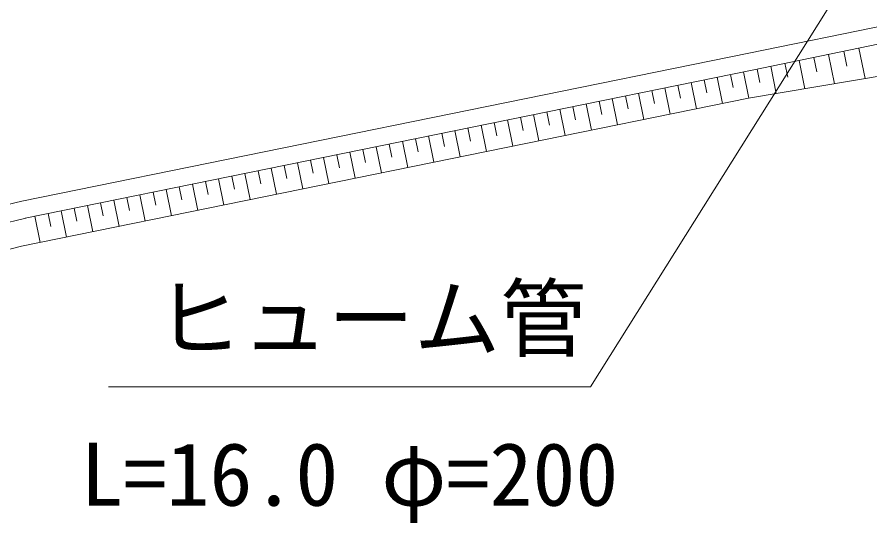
# Model space of a CAD drawing. Units: millimetres at full size, sheet at 1:1000; details may follow other scales. Extents: x 40000 to 680000, y 20000 to 380000.
# Drawn here: x 442349 to 467112, y 245051 to 259732 of the extents above; entities that cross this region are included whole.
import ezdxf
from ezdxf.enums import TextEntityAlignment as Align

# ---------------------------------------------------------------- set-up
doc = ezdxf.new("R2010")
doc.units = ezdxf.units.MM
doc.header["$LTSCALE"] = 1000
doc.layers.add('M-BGD', color=7, linetype='Continuous', lineweight=13)
doc.layers.add('M-STR-HTXT', color=7, linetype='Continuous', lineweight=13)
doc.styles.add('ＭＳ ゴシック', font='')
doc.styles.get('ＭＳ ゴシック').set_extended_font_data('MS Gothic')

msp = doc.modelspace()

# ---------------------------------------------------------------- linework, layer by layer
at = {"layer": 'M-BGD'}
for p, q in [((468645, 259722), (463595, 258685)), ((469047, 259295), (463695, 258195)), ((466792, 258831), (466972, 257946)), ((463595, 258685), (442483, 254385)), ((465481, 258562), (465566, 258143)), ((465907, 258649), (466081, 257796)), ((466350, 258740), (466438, 258306)), ((463585, 257379), (469860, 258429)), ((464233, 258305), (464394, 257514)), ((464644, 258390), (464726, 257986)), ((465054, 258474), (465222, 257653)), ((463695, 258195), (442582, 253895)), ((463061, 258065), (463139, 257684)), ((463442, 258143), (463597, 257381)), ((463838, 258224), (463917, 257836)), ((461918, 257833), (462073, 257071)), ((462299, 257910), (462376, 257529)), ((462680, 257988), (462835, 257226)), ((460775, 257600), (460852, 257219)), ((461156, 257677), (461311, 256915)), ((461537, 257755), (461614, 257374)), ((463585, 257379), (442474, 253079)), ((459251, 257290), (459328, 256909)), ((459632, 257367), (459787, 256605)), ((460013, 257445), (460090, 257064)), ((460394, 257522), (460549, 256760)), ((458108, 257057), (458263, 256295)), ((458489, 257134), (458566, 256753)), ((458870, 257212), (459025, 256450)), ((456965, 256824), (457042, 256443)), ((457346, 256902), (457501, 256140)), ((457727, 256979), (457804, 256598)), ((455822, 256591), (455977, 255829)), ((456203, 256669), (456280, 256288)), ((456584, 256746), (456739, 255984)), ((454679, 256358), (454756, 255977)), ((455060, 256436), (455215, 255674)), ((455441, 256514), (455518, 256133)), ((453536, 256126), (453691, 255364)), ((453917, 256203), (453994, 255822)), ((454298, 256281), (454453, 255519)), ((452012, 255815), (452167, 255053)), ((452393, 255893), (452470, 255512)), ((452774, 255970), (452929, 255208)), ((453155, 256048), (453232, 255667)), ((450869, 255582), (450946, 255201)), ((451250, 255660), (451405, 254898)), ((451631, 255738), (451708, 255357)), ((449726, 255350), (449881, 254588)), ((450107, 255427), (450184, 255046)), ((450488, 255505), (450643, 254743)), ((448583, 255117), (448661, 254736)), ((448964, 255195), (449119, 254433)), ((449345, 255272), (449423, 254891)), ((447440, 254884), (447595, 254122)), ((447821, 254962), (447899, 254581)), ((448202, 255039), (448357, 254277)), ((445916, 254574), (446071, 253812)), ((446297, 254651), (446375, 254270)), ((446678, 254729), (446833, 253967)), ((447059, 254807), (447137, 254426)), ((442483, 254385), (412987, 247313)), ((444773, 254341), (444851, 253960)), ((445154, 254419), (445309, 253657)), ((445535, 254496), (445613, 254115)), ((443630, 254108), (443785, 253346)), ((444011, 254186), (444089, 253805)), ((444392, 254263), (444547, 253501)), ((442599, 253899), (413125, 246832)), ((442868, 253953), (443023, 253191)), ((443249, 254031), (443327, 253650)), ((442474, 253079), (413243, 245831))]:
    msp.add_line(p, q, dxfattribs=at)
at = {"layer": 'M-STR-HTXT'}
msp.add_lwpolyline([(476025, 276117), (459000, 249000), (445000, 249000)], dxfattribs=at)

# ---------------------------------------------------------------- texts
at = {"layer": 'M-STR-HTXT', "style": 'ＭＳ ゴシック'}
msp.add_text('ヒューム管', height=1833, dxfattribs=at).set_placement((446375, 249521), align=Align.BOTTOM_LEFT)
msp.add_text('L=16.0 φ=200', height=1833, dxfattribs=at).set_placement((452000, 245000), align=Align.BOTTOM_CENTER)

doc.saveas('drawing.dxf')
